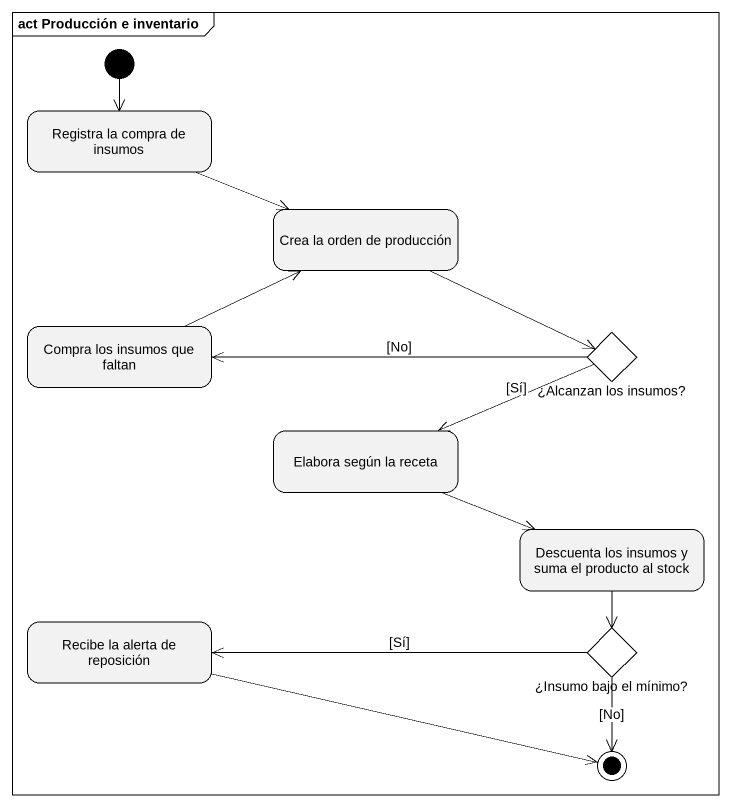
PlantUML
@startuml
mainframe act Producción e inventario
hide empty description
state "Registra la compra de insumos" as Registra_la_compra_de
state "Crea la orden de producción" as Crea_la_orden_de_producción
state "Compra los insumos que faltan" as Compra_los_insumos_que
state "¿Alcanzan los insumos?" as Alcanzan_los_insumos <<choice>>
state "Elabora según la receta" as Elabora_según_la_receta
state "Descuenta los insumos y suma el producto al stock" as Descuenta_los_insumos_y
state "Recibe la alerta de reposición" as Recibe_la_alerta_de
state "¿Insumo bajo el mínimo?" as Insumo_bajo_el_mínimo <<choice>>
[*] --> Registra_la_compra_de
Registra_la_compra_de -right-> Crea_la_orden_de_producción
Crea_la_orden_de_producción -right-> Alcanzan_los_insumos
Compra_los_insumos_que -right-> Crea_la_orden_de_producción
Alcanzan_los_insumos -left-> Compra_los_insumos_que : [No]
Alcanzan_los_insumos -left-> Elabora_según_la_receta : [Sí]
Elabora_según_la_receta -right-> Descuenta_los_insumos_y
Descuenta_los_insumos_y --> Insumo_bajo_el_mínimo
Insumo_bajo_el_mínimo -left-> Recibe_la_alerta_de : [Sí]
Recibe_la_alerta_de -right-> [*]
Insumo_bajo_el_mínimo --> [*] : [No]
@enduml
